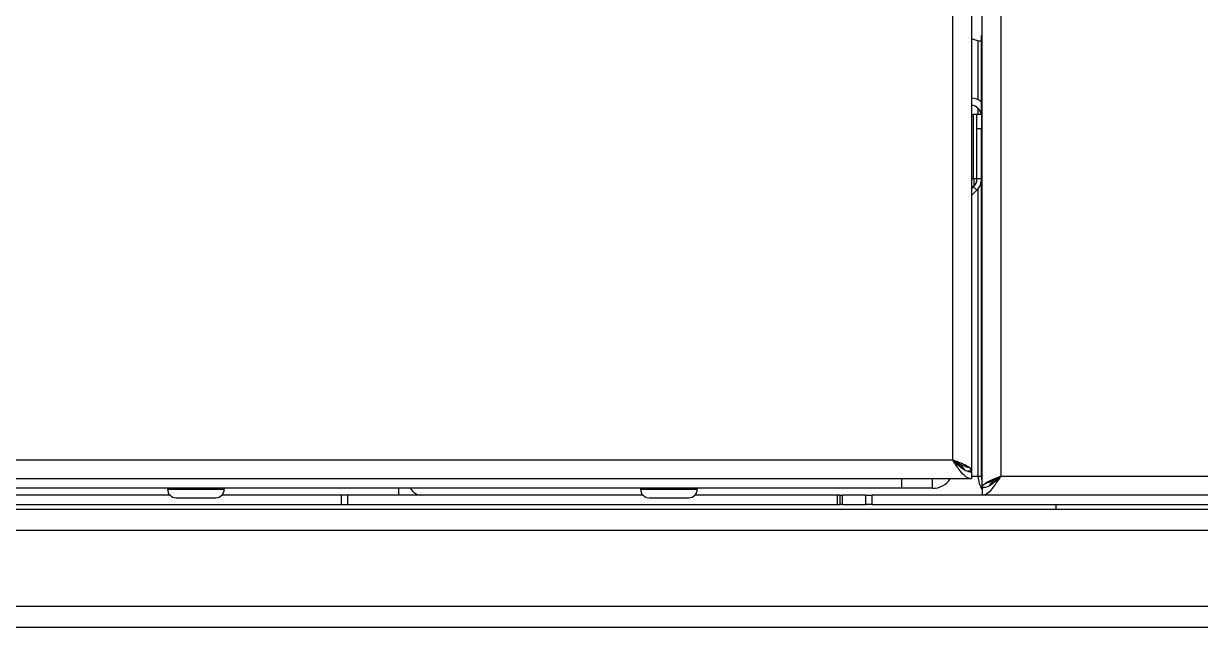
# Model space of a CAD drawing. Header units: millimetres. Extents: x 176 to 2516, y 143 to 1610.
# Drawn here: x 2018.3 to 2267.2, y 306.3 to 434.1 of the extents above; entities that cross this region are included whole.
import ezdxf

# ---------------------------------------------------------------- set-up
doc = ezdxf.new("R2010")
doc.units = ezdxf.units.MM
doc.layers.add('Widoczne (ISO)', color=7, linetype='Continuous', lineweight=25)

msp = doc.modelspace()

# ---------------------------------------------------------------- linework, layer by layer
at = {"layer": 'Widoczne (ISO)'}
for p, q in [((2220.98, 335.93), (2220.98, 912.73)), ((2218.78, 909.16), (2218.78, 339.36)), ((2224.98, 910.33), (2224.98, 338.33)), ((2214.78, 341.76), (2214.78, 906.76)), ((2220.9, 431.53), (2220.98, 431.53)), ((2220.9, 414.81), (2220.9, 431.53)), ((2220.17, 417.92), (2220.17, 430.46)), ((2220.17, 414.83), (2220.17, 416.1)), ((2218.78, 414.83), (2219.17, 414.83)), ((2219.9, 414.83), (2219.17, 414.83)), ((2219.17, 401.28), (2219.17, 414.83)), ((2220.9, 414.83), (2219.9, 414.83)), ((2219.9, 411.83), (2219.9, 414.83)), ((2220.9, 414.81), (2220.9, 411.83)), ((2219.9, 411.83), (2220.9, 411.83)), ((2219.9, 401.28), (2219.9, 411.83)), ((2220.9, 401.28), (2220.9, 411.83)), ((2218.78, 401.28), (2219.17, 401.28)), ((2219.17, 401.28), (2219.9, 401.28)), ((2219.9, 401.28), (2220.9, 401.28)), ((2220.9, 338.33), (2220.9, 401.28)), ((2219.13, 399.51), (2218.78, 399.51)), ((2218.78, 399.13), (2219.17, 399.51)), ((2219.13, 399.51), (2218.78, 399.16)), ((2218.78, 397.71), (2219.88, 398.8)), ((2219.13, 399.51), (2219.15, 399.49)), ((2219.88, 398.8), (2219.17, 399.51)), ((2220.17, 338.33), (2220.17, 399.14)), ((1822.64, 341.76), (2214.78, 341.76)), ((2218.78, 339.36), (2218.06, 339.36)), ((2218.78, 339.26), (2218.78, 337.76)), ((2204.03, 337.76), (1824.48, 337.76)), ((2218.78, 337.76), (2204.03, 337.76)), ((2204.03, 335.76), (2204.03, 337.76)), ((2210.53, 335.76), (2210.53, 337.76)), ((2218.78, 338.33), (2220.17, 338.33)), ((2220.17, 338.33), (2220.9, 338.33)), ((2221.71, 335.93), (2220.98, 335.93)), ((2224.98, 338.33), (2419.33, 338.33)), ((2204.03, 335.76), (1824.48, 335.76)), ((2049.27, 334.33), (1960.3, 334.33)), ((2048.78, 335.76), (2048.78, 335.56)), ((2048.78, 335.56), (2060.78, 335.56)), ((2050.58, 333.76), (2058.98, 333.76)), ((2085.49, 334.33), (2060.3, 334.33)), ((2060.78, 335.76), (2060.78, 335.56)), ((2086.9, 334.33), (2085.49, 334.33)), ((2085.49, 334.33), (2085.49, 332.33)), ((2086.9, 332.33), (2086.9, 334.33)), ((2149.27, 334.33), (2086.9, 334.33)), ((2097.71, 334.33), (2097.71, 335.76)), ((2148.78, 335.76), (2148.78, 335.56)), ((2148.78, 335.56), (2160.78, 335.56)), ((2150.58, 333.76), (2158.98, 333.76)), ((2190.32, 334.33), (2160.3, 334.33)), ((2160.78, 335.76), (2160.78, 335.56)), ((2190.9, 334.33), (2190.32, 334.33)), ((2190.32, 334.33), (2190.32, 332.33)), ((2190.9, 334.33), (2191.49, 334.33)), ((2190.9, 334.33), (2190.9, 332.33)), ((2191.49, 332.33), (2191.49, 334.33)), ((2196.32, 334.33), (2191.49, 334.33)), ((2196.32, 334.33), (2196.32, 332.33)), ((2196.32, 334.33), (2197.73, 334.33)), ((2197.73, 332.33), (2197.73, 334.33)), ((2419.77, 334.33), (2197.73, 334.33)), ((2210.53, 335.76), (2204.03, 335.76)), ((2220.98, 335.83), (2220.98, 334.33)), ((1777.19, 332.33), (2085.49, 332.33)), ((1823.28, 331.33), (2418.69, 331.33)), ((2085.49, 332.33), (2086.9, 332.33)), ((2086.9, 332.33), (2190.32, 332.33)), ((2190.32, 332.33), (2190.9, 332.33)), ((2191.49, 332.33), (2190.9, 332.33)), ((2191.49, 332.33), (2196.32, 332.33)), ((2197.73, 332.33), (2196.32, 332.33)), ((2197.73, 332.33), (2419.77, 332.33)), ((2236.6, 332.33), (2236.6, 331.33)), ((2419.72, 326.83), (1822.25, 326.83)), ((1822.25, 310.83), (2419.72, 310.83)), ((2418.69, 306.33), (1823.28, 306.33))]:
    msp.add_line(p, q, dxfattribs=at)
for centre, radius, start, end in [((2218.4, 414.33), 4, 51.3178, 84.5168), ((2218.4, 414.33), 2.5, 11.537, 81.2058), ((2217.4, 401.28), 2.5, 315, 0), ((2217.4, 401.28), 3.5, 315, 0), ((2210.53, 340.26), 4.5, 270, 326.251), ((2050.58, 335.56), 1.8, 180, 270), ((2058.98, 335.56), 1.8, 270, 0), ((2150.58, 335.56), 1.8, 180, 270), ((2158.98, 335.56), 1.8, 270, 0)]:
    msp.add_arc(centre, radius, start, end, dxfattribs=at)
for centre, major_axis, ratio, start_param, end_param in [((2221.7, 435.75), (-5.64, -2.04), 0.883026, 0.747699, 1.127175), ((2223, 338.33), (0, -4), 0.707107, 4.712389, 5.490773), ((2102.3, 338.33), (0, -4), 0.707107, 5.410611, 6.283185)]:
    msp.add_ellipse(centre, major_axis=major_axis, ratio=ratio, start_param=start_param, end_param=end_param, dxfattribs=at)
for points in [[(2219.17, 401.28), (2219.33, 400.63), (2219.3, 399.97), (2219.13, 399.51)], [(2219.9, 401.15), (2219.89, 401.19), (2219.88, 401.24), (2219.88, 401.28)], [(2218.78, 339.36), (2218.78, 339.61), (2218.62, 339.86), (2218.32, 340.1)], [(2218.78, 339.26), (2218.78, 339.29), (2218.78, 339.32), (2218.78, 339.36)], [(2220.99, 338.02), (2220.93, 338.12), (2220.9, 338.23), (2220.9, 338.33)], [(2220.99, 337.52), (2220.93, 337.79), (2220.9, 338.06), (2220.9, 338.33)], [(2220.98, 335.93), (2220.98, 336.18), (2221.15, 336.43), (2221.45, 336.67)], [(2221.7, 335.93), (2221.7, 335.93), (2221.7, 335.93), (2221.7, 335.93)]]:
    msp.add_open_spline(points, degree=3, dxfattribs=at)
for points, knots in [([(2218.32, 340.1), (2217.98, 340.19), (2217.65, 340.29), (2216.92, 340.57), (2216.54, 340.75), (2215.9, 341.09), (2215.66, 341.23), (2215.2, 341.5), (2214.99, 341.63), (2214.78, 341.76)], [-0.3999282, -0.3999282, -0.3999282, -0.3999282, -0.2926456, -0.2926456, -0.1596977, -0.1596977, -0.0733997, -0.0733997, 0, 0, 0, 0]), ([(2214.78, 341.76), (2215.68, 341.21), (2216.56, 340.66), (2216.98, 340.12), (2217.09, 339.98), (2217.16, 339.85), (2217.22, 339.72)], [0, 0, 0, 0, 0.6838471, 0.6838471, 0.6838471, 0.8501267, 0.8501267, 0.8501267, 0.8501267]), ([(2218.78, 337.76), (2217.97, 337.76), (2217.16, 338.41), (2216.35, 339.45), (2215.83, 340.12), (2215.31, 340.94), (2214.78, 341.76)], [-1, -1, -1, -1, -0.391964, -0.391964, -0.391964, 0, 0, 0, 0]), ([(2214.78, 341.76), (2215.7, 340.86), (2216.61, 339.99), (2217.52, 339.56), (2217.94, 339.36), (2218.36, 339.26), (2218.78, 339.26)], [0, 0, 0, 0, 0.683847, 0.683847, 0.683847, 1, 1, 1, 1]), ([(2218.32, 340.1), (2218.03, 340.34), (2217.6, 340.58), (2217.09, 340.82), (2216.42, 341.13), (2215.61, 341.45), (2214.78, 341.76)], [-0.6896629, -0.6896629, -0.6896629, -0.6896629, -0.3919644, -0.3919644, -0.3919644, 0, 0, 0, 0]), ([(2224.98, 338.33), (2224.07, 337.43), (2223.16, 336.56), (2222.25, 336.13), (2221.83, 335.93), (2221.41, 335.83), (2220.98, 335.83)], [0, 0, 0, 0, 0.683847, 0.683847, 0.683847, 1, 1, 1, 1]), ([(2220.98, 334.33), (2221.8, 334.33), (2222.61, 334.98), (2223.42, 336.02), (2223.94, 336.69), (2224.46, 337.51), (2224.98, 338.33)], [-1, -1, -1, -1, -0.391964, -0.391964, -0.391964, 0, 0, 0, 0]), ([(2224.98, 338.33), (2224.87, 338.26), (2224.75, 338.19), (2224.52, 338.04), (2224.39, 337.97), (2224.04, 337.76), (2223.81, 337.63), (2223.2, 337.31), (2222.84, 337.14), (2222.13, 336.87), (2221.8, 336.76), (2221.45, 336.67)], [-0.4021914, -0.4021914, -0.4021914, -0.4021914, -0.3613178, -0.3613178, -0.3180337, -0.3180337, -0.2362922, -0.2362922, -0.1094469, -0.1094469, 0, 0, 0, 0]), ([(2221.45, 336.67), (2221.74, 336.91), (2222.17, 337.15), (2222.67, 337.39), (2223.34, 337.7), (2224.16, 338.02), (2224.98, 338.33)], [-0.6896629, -0.6896629, -0.6896629, -0.6896629, -0.3919644, -0.3919644, -0.3919644, 0, 0, 0, 0]), ([(2224.98, 338.33), (2224.09, 337.78), (2223.21, 337.24), (2222.79, 336.69), (2222.68, 336.56), (2222.6, 336.42), (2222.55, 336.29)], [0, 0, 0, 0, 0.6838471, 0.6838471, 0.6838471, 0.8501267, 0.8501267, 0.8501267, 0.8501267])]:
    msp.add_open_spline(points, degree=3, knots=knots, dxfattribs=at)

doc.saveas('drawing.dxf')
